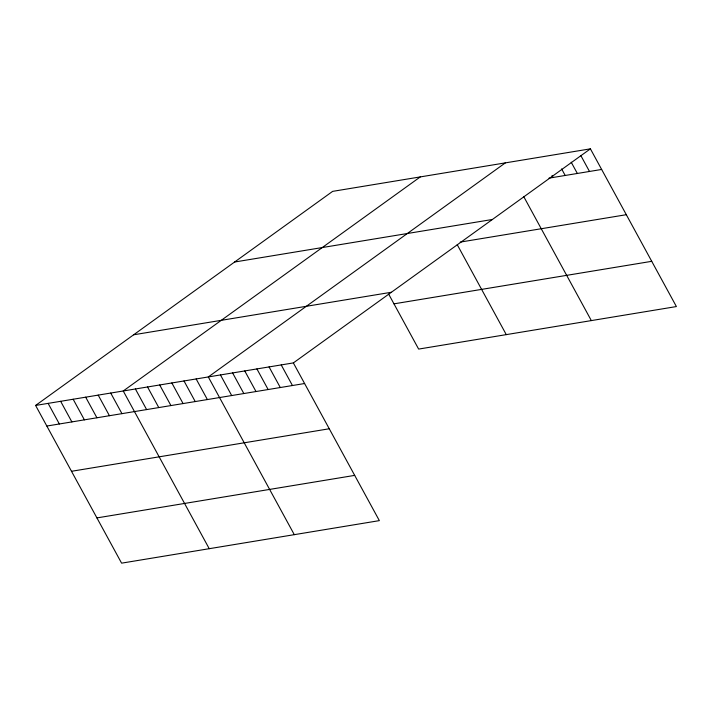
<?xml version="1.0" encoding="UTF-8"?>
<svg xmlns="http://www.w3.org/2000/svg" width="712" height="712" viewBox="0 0 712 712"><rect width="100%" height="100%" fill="white"/><g stroke="black" fill="none" stroke-linecap="round" stroke-linejoin="round"><path stroke-width="1.07" d="M35.6 405.44L293.362 362.915L379.354 520.632L121.592 563.156L35.6 405.44L332.646 191.368L590.408 148.844L676.4 306.56L418.638 349.085L388.672 294.127M420.285 176.914L123.238 390.977L209.23 548.694M505.342 162.879L208.305 376.942L294.296 534.668M293.362 362.915L590.408 148.844M548.988 178.142L601.649 169.456M234.622 262.016L492.384 219.483M460.237 242.098L626.311 214.704M133.625 334.791L391.386 292.267M393.967 303.846L651.729 261.322M46.841 426.043L304.603 383.519M71.503 471.291L329.273 428.766M96.921 517.909L354.692 475.385M580.814 155.536L589.491 171.459M571.211 162.22L577.343 173.461M561.617 168.913L565.194 175.472M552.014 175.597L553.037 177.475M523.774 196.681L591.334 320.596M457.246 244.706L506.277 334.631M281.213 364.918L292.454 385.53M269.065 366.92L280.297 387.533M256.907 368.923L268.148 389.535M244.759 370.934L256 391.538M232.61 372.937L243.842 393.549M220.453 374.939L231.694 395.552M196.147 378.953L207.388 399.557M183.999 380.956L195.239 401.568M171.85 382.958L183.082 403.57M159.693 384.961L170.933 405.573M147.544 386.972L158.785 407.575M135.396 388.975L146.627 409.587M110.716 393.042L121.957 413.654M98.203 395.107L109.434 415.719M85.68 397.171L96.921 417.784M73.158 399.236L84.399 419.849M60.636 401.301L71.876 421.913M48.122 403.375L59.354 423.978"/></g></svg>
